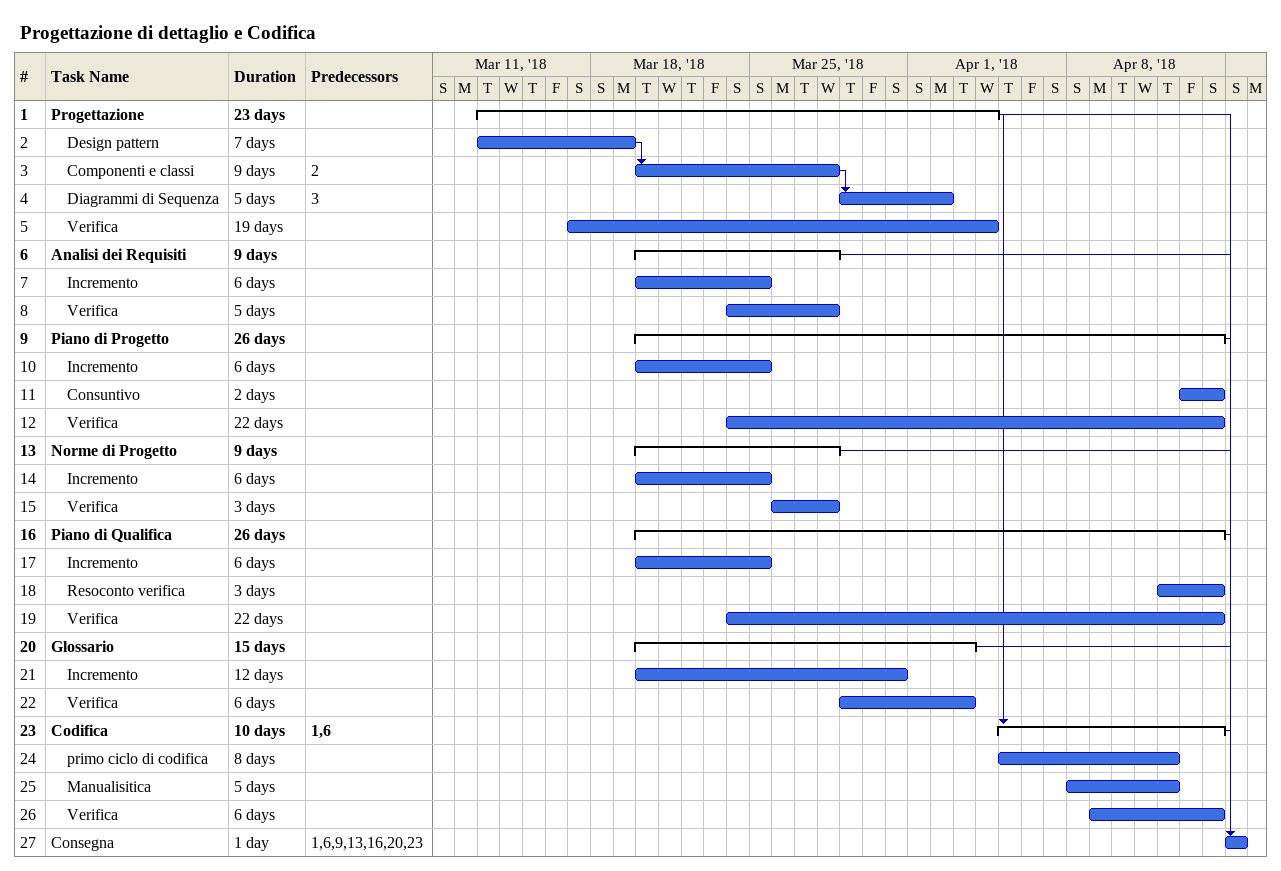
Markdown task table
Progettazione di dettaglio e Codifica

| ID | Level | Task | Duration | Start | Finish | Predecessors |
|---|---|---|---|---|---|---|
| 1 | 1 | **Progettazione** | 23d | 2018-03-13 | 2018-04-04 |  |
| 2 | 2 | Design pattern | 7d | 2018-03-13 | 2018-03-19 |  |
| 3 | 2 | Componenti e classi | 9d | 2018-03-20 | 2018-03-28 | 2 |
| 4 | 2 | Diagrammi di Sequenza | 5d | 2018-03-29 | 2018-04-02 | 3 |
| 5 | 2 | Verifica | 19d | 2018-03-17 | 2018-04-04 |  |
| 6 | 1 | **Analisi dei Requisiti** | 9d | 2018-03-20 | 2018-03-28 |  |
| 7 | 2 | Incremento | 6d | 2018-03-20 | 2018-03-25 |  |
| 8 | 2 | Verifica | 5d | 2018-03-24 | 2018-03-28 |  |
| 9 | 1 | **Piano di Progetto** | 26d | 2018-03-20 | 2018-04-14 |  |
| 10 | 2 | Incremento | 6d | 2018-03-20 | 2018-03-25 |  |
| 11 | 2 | Consuntivo | 2d | 2018-04-13 | 2018-04-14 |  |
| 12 | 2 | Verifica | 22d | 2018-03-24 | 2018-04-14 |  |
| 13 | 1 | **Norme di Progetto** | 9d | 2018-03-20 | 2018-03-28 |  |
| 14 | 2 | Incremento | 6d | 2018-03-20 | 2018-03-25 |  |
| 15 | 2 | Verifica | 3d | 2018-03-26 | 2018-03-28 |  |
| 16 | 1 | **Piano di Qualifica** | 26d | 2018-03-20 | 2018-04-14 |  |
| 17 | 2 | Incremento | 6d | 2018-03-20 | 2018-03-25 |  |
| 18 | 2 | Resoconto verifica | 3d | 2018-04-12 | 2018-04-14 |  |
| 19 | 2 | Verifica | 22d | 2018-03-24 | 2018-04-14 |  |
| 20 | 1 | **Glossario** | 15d | 2018-03-20 | 2018-04-03 |  |
| 21 | 2 | Incremento | 12d | 2018-03-20 | 2018-03-31 |  |
| 22 | 2 | Verifica | 6d | 2018-03-29 | 2018-04-03 |  |
| 23 | 1 | **Codifica** | 10d | 2018-04-05 | 2018-04-14 | 1, 6 |
| 24 | 2 | primo ciclo di codifica | 8d | 2018-04-05 | 2018-04-12 |  |
| 25 | 2 | Manualisitica | 5d | 2018-04-08 | 2018-04-12 |  |
| 26 | 2 | Verifica | 6d | 2018-04-09 | 2018-04-14 |  |
| 27 | 1 | Consegna | 1d | 2018-04-15 | 2018-04-15 | 1, 6, 9, 13, 16, 20, 23 |
